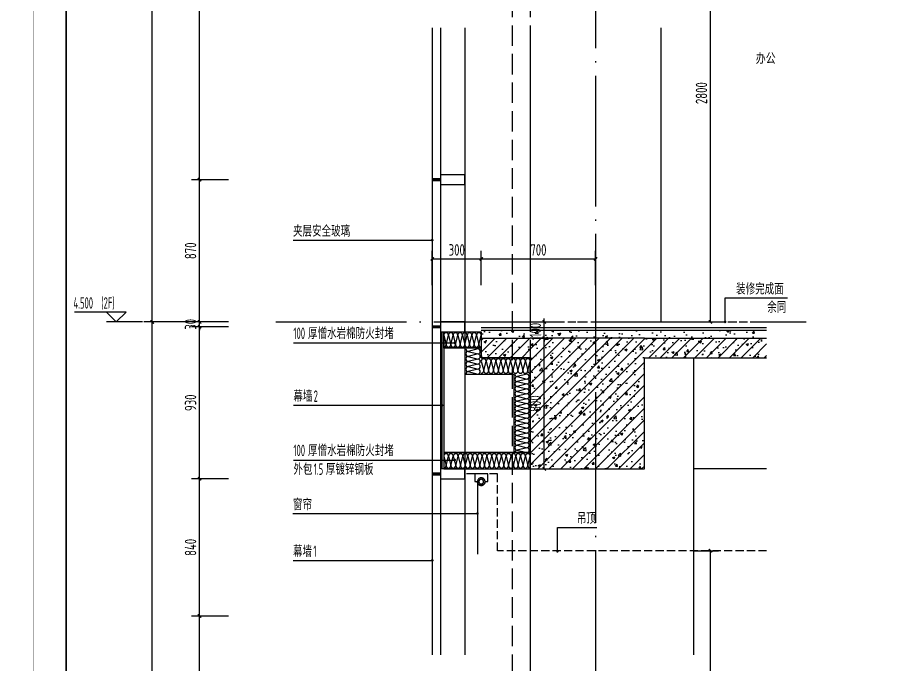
# Model space of a CAD drawing. Extents: x 198753 to 882193, y -399300 to 132460.
# Drawn here: x 366497 to 371860, y -201442 to -197483 of the extents above; entities that cross this region are included whole.
import ezdxf

# ---------------------------------------------------------------- set-up
doc = ezdxf.new("R2010")
doc.units = 0
doc.header["$LTSCALE"] = 1000
doc.header["$MEASUREMENT"] = 0
for name, pattern in [('DASH', [0.35, 0.25, -0.1]), ('DOTE', [2.4200000000000004, 2, -0.2, 0.02, -0.2]), ('HIDDEN', [9.524999999999999, 6.35, -3.175])]:
    doc.linetypes.add(name, pattern=pattern)
for name, color, linetype in [('01-标注_尺寸', 124, 'Continuous'), ('01-标注_标高', 200, 'Continuous'), ('01-标注_符号', 200, 'Continuous'), ('02-TEXT_房间', 7, 'Continuous'), ('02-TEXT_标注', 130, 'Continuous'), ('05-填充_天正', 26, 'Continuous'), ('A-D-玻璃剖线', 130, 'Continuous'), ('A-D-金属剖线', 200, 'Continuous'), ('A-D_龙骨', 131, 'Continuous'), ('A-STR-面层', 191, 'Continuous'), ('A-SUR_保温', 222, 'Continuous'), ('A-SUR_面层', 191, 'Continuous'), ('A-TECH_结构', 21, 'Continuous'), ('A-金属背板', 30, 'Continuous'), ('A_AXIS-轴线', 36, 'DOTE'), ('A_STR-砼墙', 51, 'Continuous'), ('A_STR-砼柱', 51, 'Continuous'), ('D_铝板', 181, 'Continuous'), ('I-E-家具_活动', 201, 'DASH'), ('钢龙骨', 173, 'Continuous')]:
    doc.layers.add(name, color=color, linetype=linetype)
doc.styles.add('_TCH_DIM', font='ROS1', dxfattribs={"width": 0.8, "bigfont": 'JD'})
doc.styles.add('_TCH_DIM_T3', font='ROS1', dxfattribs={"width": 0.8, "bigfont": 'JD'})
doc.styles.get("Standard").update_dxf_attribs({"font": 'gbenor.shx', "bigfont": 'gbcbig.shx'})
doc.dimstyles.new('_TCH_ARCH&&20', dxfattribs={"dimtxt": 70, "dimasz": 20, "dimexe": 50, "dimexo": 60, "dimgap": 20, "dimtad": 1, "dimdec": 0, "dimzin": 0, "dimdsep": 46, "dimtxsty": '_TCH_DIM_T3', "dimblk": 'ARCHTICK', "dimcen": 0.09, "dimclrt": 4, "dimazin": 2, "dimtfac": 1, "dimtdec": 0, "dimtix": 1, "dimtmove": 2, "dimatfit": 3, "dimfxl": 0, "dimtolj": 1, "dimtzin": 0, "dimarcsym": 0})
pattern_1 = [(49.99999999999999, (0, 0), (143.4520365201507, -12.55042699651902), [15, -165]), (355, (0, 0), (-27.7502667226, 150.4384267400024), [12, -132]), (100.4514, (11.954336, -1.045868), (115.7018763428043, 137.8879084121907), [12.748038, -140.2284224]), (46.18420000000002, (0, 40), (213.4482097251289, -33.10380286580362), [22.5, -247.5]), (96.6356, (17.787349, 37.2413386), (186.9325411097407, 194.8235741800883), [19.1220576, -210.3426]), (351.1842, (0, 40), (186.9323890267254, 194.8237201850649), [18, -198]), (21, (20, 30), (119.3814104236923, -80.52377813306776), [15, -165]), (326.0000000000001, (20, 30), (48.66306638431634, 145.0300090093706), [12, -132]), (71.4514, (29.9484466, 23.2896788), (168.044525716298, 64.50609934199048), [12.748038, -140.2284224]), (37.50000000000001, (0, 0), (2.431971063458134, 66.5787707662623), [0, -130.4, 0, -134, 0, -132.5]), (7.499999999999999, (0, 0), (52.61390748842972, 78.88234237647205), [0, -76.39999999999999, 0, -127.4, 0, -50.5]), (327.5, (-44.6, 0), (106.7644872344818, -4.510974346875951), [0, -50, 0, -156, 0, -207]), (317.5, (-64.6, 0), (116.6372338684772, 20.02099646646354), [0, -65, 0, -103.6, 0, -147])]
pattern_2 = [(45, (0, 0), (-35.35533905932737, 35.35533905932738), []), (49.99999999999999, (0, 0), (143.4520365201507, -12.55042699651902), [15, -165]), (355, (0, 0), (-27.7502667226, 150.4384267400024), [12, -132]), (100.4514, (11.954336, -1.045868), (115.7018763428043, 137.8879084121907), [12.748038, -140.2284224]), (46.18420000000002, (0, 40), (213.4482097251289, -33.10380286580362), [22.5, -247.5]), (96.6356, (17.787349, 37.2413386), (186.9325411097407, 194.8235741800883), [19.1220576, -210.3426]), (351.1842, (0, 40), (186.9323890267254, 194.8237201850649), [18, -198]), (21, (20, 30), (119.3814104236923, -80.52377813306776), [15, -165]), (326.0000000000001, (20, 30), (48.66306638431634, 145.0300090093706), [12, -132]), (71.4514, (29.9484466, 23.2896788), (168.044525716298, 64.50609934199048), [12.748038, -140.2284224]), (37.50000000000001, (0, 0), (2.431971063458134, 66.5787707662623), [0, -130.4, 0, -134, 0, -132.5]), (7.499999999999999, (0, 0), (52.61390748842972, 78.88234237647205), [0, -76.39999999999999, 0, -127.4, 0, -50.5]), (327.5, (-44.6, 0), (106.7644872344818, -4.510974346875951), [0, -50, 0, -156, 0, -207]), (317.5, (-64.6, 0), (116.6372338684772, 20.02099646646354), [0, -65, 0, -103.6, 0, -147])]

# ---------------------------------------------------------------- blocks, each defined once
blk = doc.blocks.new('dasgfs')
at = {"layer": '01-标注_符号'}
for p, q in [((0, 2.708503643589211e-09), (0, 146.4693784855499)), ((0, 146.4693784855499), (382.669200070115, 146.4693784855499))]:
    blk.add_line(p, q, dxfattribs=at)
at = {"layer": '01-标注_符号', "const_width": 8}
blk.add_lwpolyline([(-7.347880794884119e-16, -3.999999997291496, 1), (2.449293598294706e-16, 4.000000002708504, 1)], format="xyb", close=True, dxfattribs=at)
at = {"layer": '02-TEXT_标注', "style": '_TCH_DIM', "width": 0.8}
for s, p in [('装修完成面', (66.90951014763436, 167.4693784855499)), ('余同', (257.4831535584871, 55.46937848554992))]:
    blk.add_text(s, height=69.45736434108527, dxfattribs=at).set_placement(p)
blk = doc.blocks.new('窗帘')
at = {"linetype": 'HIDDEN', "ltscale": 3}
blk.add_line((23.28756640320353, -47.54483447752864), (23.28756640320353, -491.8820280348191), dxfattribs=at)
blk.add_lwpolyline([(-23.28756640320353, -47.54483447752864), (-39.51509450921731, -47.54483447752864), (-39.51509450921731, 0), (39.51509450921731, 0), (39.51509450921731, -47.54483447752864), (23.28756640320353, -47.54483447752864)])
for radius in [23.28756640319293, 14.34774311124056]:
    blk.add_circle((1.455191522836685e-11, -47.54483447752864), radius)
blk.add_arc((1.455191522836685e-11, -47.54483447752864), 23.28756640319293, 180, 0)
blk = doc.blocks.new('_ArchTick')
at = {"color": 0, "linetype": 'ByBlock', "const_width": 0.4}
blk.add_lwpolyline([(-0.5, -0.5), (0.5, 0.5)], dxfattribs=at)
blk = doc.blocks.new('*D2159')
at = {"layer": '01-标注_尺寸', "color": 0, "lineweight": -2, "transparency": 16777216}
for p, q in [((-264.0533581597575, -1.091399161750375e-08), (-264.0533581597575, 19.99999998908601)), ((-340.0912335919766, -1.09139700777267e-08), (-214.0533581597575, -1.091400578135099e-08)), ((-264.0533581597575, -100.0000000108867), (-264.0533581597575, -1.091399161750375e-08)), ((-340.0912335919767, -100.0000000108867), (-214.0533581597576, -100.0000000108867)), ((-264.0533581597575, -100.0000000108867), (-264.0533581597575, -120.0000000108867))]:
    blk.add_line(p, q, dxfattribs=at)
at = {"layer": 'Defpoints', "color": 0, "transparency": 16777216}
for p in [(-400.0912335919766, -1.091395308111001e-08), (-264.0533581597575, -1.091399161750375e-08), (-400.0912335919767, -100.0000000108867)]:
    blk.add_point(p, dxfattribs=at)
at = {"layer": '01-标注_尺寸', "color": 0, "lineweight": -2, "transparency": 16777216, "xscale": 20, "yscale": 20, "zscale": 20}
for p, rotation in [((-264.0533581597575, -1.091399161750375e-08), 270), ((-264.0533581597575, -100.0000000108867), 90)]:
    blk.add_blockref('_ArchTick', p, dxfattribs=dict(at, rotation=rotation))
at = {"layer": '01-标注_尺寸', "color": 4, "transparency": 16777216, "insert": (-319.0533581597575, -50.00000001090039), "char_height": 70, "attachment_point": 5, "rotation": 90, "style": '_TCH_DIM_T3'}
blk.add_mtext('\\A1;100', dxfattribs=at)
blk = doc.blocks.new('*D2160')
at = {"layer": '01-标注_尺寸', "color": 0, "lineweight": -2, "transparency": 16777216}
for p, q in [((-340.0912335919767, -100.0000000108867), (-214.0533581597579, -100.0000000108867)), ((-264.0533581597581, -900.0000000112432), (-264.0533581597579, -100.0000000108867)), ((-340.0912335919775, -900.0000000112432), (-214.0533581597581, -900.0000000112433))]:
    blk.add_line(p, q, dxfattribs=at)
at = {"layer": 'Defpoints', "color": 0, "transparency": 16777216}
for p in [(-400.0912335919767, -100.0000000108867), (-264.0533581597579, -100.0000000108867), (-400.0912335919775, -900.0000000112432)]:
    blk.add_point(p, dxfattribs=at)
at = {"layer": '01-标注_尺寸', "color": 0, "lineweight": -2, "transparency": 16777216, "xscale": 20, "yscale": 20, "zscale": 20}
for p, rotation in [((-264.0533581597579, -100.0000000108867), 90), ((-264.0533581597581, -900.0000000112432), 270)]:
    blk.add_blockref('_ArchTick', p, dxfattribs=dict(at, rotation=rotation))
at = {"layer": '01-标注_尺寸', "color": 4, "transparency": 16777216, "insert": (-319.0533581597579, -500.000000011065), "char_height": 70, "attachment_point": 5, "rotation": 90, "style": '_TCH_DIM_T3'}
blk.add_mtext('\\A1;800', dxfattribs=at)
blk = doc.blocks.new('kyuhtr')
at = {"const_width": 20}
blk.add_lwpolyline([(50, 0), (1.164153218269348e-10, 0)], dxfattribs=at)
blk.add_lwpolyline([(50, -30), (200.0000000001164, -29.99999999970896), (200.0000000001164, 30.00000000029104), (50, 30)], close=True)
blk = doc.blocks.new('*U275')
at = {"layer": 'A-D-玻璃剖线'}
for points in [[(7285.607291360051, -122653.6220247189), (7285.607290519867, -126491.8657800418)], [(7335.607289795305, -122653.6220247189), (7335.607289809508, -126491.8657800418)]]:
    blk.add_lwpolyline(points, dxfattribs=at)
at = {"layer": '钢龙骨'}
for points in [[(7485.607289650659, -122653.6220247189), (7485.607289478765, -124483.6220247168)], [(7485.607289478765, -124483.6220247168), (7485.60728979377, -126491.8657800418)]]:
    blk.add_lwpolyline(points, dxfattribs=at)
at = {"layer": 'A-D_龙骨'}
for p in [(7285.607289787848, -123583.6220247171), (7285.607289478648, -124483.6220247171), (7285.607289787615, -125383.6220247205)]:
    blk.add_blockref('kyuhtr', p, dxfattribs=at)
blk = doc.blocks.new('$LinePat$岩棉板')
at = {"color": 0}
for p, q in [((0, -17), (12, -67)), ((12, -67), (24, -17))]:
    blk.add_line(p, q, dxfattribs=at)
for centre, start, end in [((12, -17), 0, 180), ((0, -67), 270, 0), ((24, -67), 180, 270)]:
    blk.add_arc(centre, 12, start, end, dxfattribs=at)
at = {"layer": 'Defpoints'}
blk.add_point((0, 0.1482380209345138), dxfattribs=at)
at = {"layer": 'Defpoints', "color": 0}
blk.add_point((24, -84), dxfattribs=at)
blk = doc.blocks.new('*U288')
at = {"layer": '01-标注_符号'}
for points in [[(13509.15157450101, -195274.4712491802), (14497.18908591391, -195274.4712491801)], [(13509.1546086975, -195656.0961701233), (14419.15463864432, -195656.0961701232)], [(13509.1546086975, -195991.157575215), (14497.1921201104, -195991.157575215)]]:
    blk.add_lwpolyline(points, dxfattribs=at)
at = {"layer": '01-标注_符号', "const_width": 8.000000000000002}
for points in [[(14493.18908591391, -195274.4712491801, 1), (14501.18908591391, -195274.4712491801, 1)], [(14415.15463864432, -195656.0961701232, 1), (14423.15463864432, -195656.0961701232, 1)], [(14493.1921201104, -195991.157575215, 1), (14501.1921201104, -195991.157575215, 1)]]:
    blk.add_lwpolyline(points, format="xyb", close=True, dxfattribs=at)
at = {"layer": 'A-D-金属剖线'}
for points in [[(14429.15463864432, -195205.9019627988), (14659.15463864432, -195205.9019627988), (14659.15463864432, -195305.9019627988), (14429.15463864432, -195305.9019627988)], [(14430.65463864432, -195207.4019627988), (14657.65463864432, -195207.4019627988), (14657.65463864432, -195304.4019627988), (14430.65463864432, -195304.4019627988)], [(14959.15189636038, -195945.8545661673), (14429.15463864432, -195945.9019627988), (14429.15463864432, -196045.9019628031), (14959.15189636038, -196045.8545661716)], [(14957.65189636038, -195947.3545661673), (14430.65463864432, -195947.4019627988), (14430.65463864432, -196044.4019628031), (14957.65189636038, -196044.3545661716)]]:
    blk.add_lwpolyline(points, close=True, dxfattribs=at)
at = {"layer": 'A-SUR_保温'}
blk.add_lwpolyline([(14559.15463864432, -195305.9019627988), (14559.15463864432, -195465.9019627988), (14859.15189636038, -195465.8545661673), (14859.15189636038, -195945.8545661673), (14959.15189636038, -195945.8545661673), (14959.15189636038, -195365.8545661673), (14659.15463864432, -195365.9019627988), (14659.15463864432, -195305.9019627988)], close=True, dxfattribs=at)
at = {"layer": 'A-金属背板', "elevation": -5.343047569687423e-10}
blk.add_lwpolyline([(14419.15463864432, -195205.9019627988), (14429.15463864432, -195205.9019627988), (14429.15463864432, -196045.9019628031), (14419.15463864432, -196045.9019628031)], close=True, dxfattribs=at)
at = {"layer": 'A-SUR_保温', "yscale": 1.188379012465143, "zscale": 1.188379012465143}
for p, xscale, rotation in [((14429.15463864432, -195205.9019627988), 1.197916665668396, 359.9999958030384), ((14457.90463864432, -195205.9019649047), 1.197916665668396, 359.9999958030384), ((14486.65463864432, -195205.9019670107), 1.197916665668396, 359.9999958030384), ((14515.40463864432, -195205.9019691166), 1.197916665668396, 359.9999958030384), ((14544.15463864432, -195205.9019712226), 1.197916665668396, 359.9999958030384), ((14572.90463864432, -195205.9019733286), 1.197916665668396, 359.9999958030384), ((14601.65463864432, -195205.9019754345), 1.197916665668396, 359.9999958030384), ((14630.40463864432, -195205.9019775405), 1.197916665668396, 359.9999958030384), ((14659.24284767812, -195310.9019013788), 1.291667253812787, 269.9802948211615), ((14659.23218614571, -195341.9019136628), 1.291667253812787, 269.9802948211615), ((14659.1547398102, -195365.8518338398), 1.249988040332212, 0.0085303353438521), ((14689.15445247069, -195365.8473674094), 1.249988040332212, 0.0085303353438521), ((14719.15416513117, -195365.842900979), 1.249988040332212, 0.0085303353438521), ((14749.15387779166, -195365.8384345486), 1.249988040332212, 0.0085303353438521), ((14779.15359045214, -195365.8339681182), 1.249988040332212, 0.0085303353438521), ((14809.15330311263, -195365.8295016878), 1.249988040332212, 0.0085303353438521), ((14839.15301577312, -195365.8250352574), 1.249988040332212, 0.0085303353438521), ((14869.1527284336, -195365.820568827), 1.249988040332212, 0.0085303353438521), ((14899.15244109409, -195365.8161023967), 1.249988040332212, 0.0085303353438521), ((14929.15215375458, -195365.8116359663), 1.249988040332212, 0.0085303353438521), ((14659.21086308089, -195403.9019382308), 1.291667253812787, 269.9802948211615), ((14659.2215246133, -195372.9019259468), 1.291667253812787, 269.9802948211615), ((14659.20020154848, -195434.9019505148), 1.291667253812787, 269.9802948211615), ((14959.06063332075, -195465.806153106), 1.250126090101858, 270.0090117842053), ((14959.06535235588, -195495.8091789224), 1.250126090101858, 270.0090117842053), ((14959.07007139101, -195525.8122047387), 1.250126090101858, 270.0090117842053), ((14959.07479042614, -195555.815230555), 1.250126090101858, 270.0090117842053), ((14959.07950946127, -195585.8182563714), 1.250126090101858, 270.0090117842053), ((14959.08422849641, -195615.8212821877), 1.250126090101858, 270.0090117842053), ((14959.08894753154, -195645.824308004), 1.250126090101858, 270.0090117842053), ((14959.09366656667, -195675.8273338203), 1.250126090101858, 270.0090117842053), ((14959.0983856018, -195705.8303596367), 1.250126090101858, 270.0090117842053), ((14959.10310463693, -195735.833385453), 1.250126090101858, 270.0090117842053), ((14959.10782367206, -195765.8364112693), 1.250126090101858, 270.0090117842053), ((14959.11254270719, -195795.8394370857), 1.250126090101858, 270.0090117842053), ((14959.11726174232, -195825.842462902), 1.250126090101858, 270.0090117842053), ((14959.12198077745, -195855.8454887183), 1.250126090101858, 270.0090117842053), ((14959.12669981258, -195885.8485145346), 1.250126090101858, 270.0090117842053), ((14429.15463864432, -195946.3806654391), 1.22684550785577, 0.005123850922249961), ((14458.59893073966, -195946.3780322929), 1.22684550785577, 0.005123850922249961), ((14488.04322283499, -195946.3753991467), 1.22684550785577, 0.005123850922249961), ((14517.48751493033, -195946.3727660005), 1.22684550785577, 0.005123850922249961), ((14546.93180702567, -195946.3701328543), 1.22684550785577, 0.005123850922249961), ((14576.376099121, -195946.3674997081), 1.22684550785577, 0.005123850922249961), ((14605.82039121634, -195946.364866562), 1.22684550785577, 0.005123850922249961), ((14635.26468331168, -195946.3622334157), 1.22684550785577, 0.005123850922249961), ((14664.70897540701, -195946.3596002696), 1.22684550785577, 0.005123850922249961), ((14694.15326750235, -195946.3569671234), 1.22684550785577, 0.005123850922249961), ((14723.59755959769, -195946.3543339772), 1.22684550785577, 0.005123850922249961), ((14753.04185169303, -195946.351700831), 1.22684550785577, 0.005123850922249961), ((14782.48614378836, -195946.3490676848), 1.22684550785577, 0.005123850922249961), ((14811.9304358837, -195946.3464345386), 1.22684550785577, 0.005123850922249961), ((14841.37472797904, -195946.3438013924), 1.22684550785577, 0.005123850922249961), ((14959.13141884772, -195915.851540351), 1.250126090101858, 270.0090117842053), ((14870.81902007437, -195946.3411682462), 1.22684550785577, 0.005123850922249961), ((14900.26331216971, -195946.3385351), 1.22684550785577, 0.005123850922249961), ((14929.70760426505, -195946.3359019538), 1.22684550785577, 0.005123850922249961)]:
    blk.add_blockref('$LinePat$岩棉板', p, dxfattribs=dict(at, xscale=xscale, rotation=rotation))
at = {"layer": '02-TEXT_标注', "style": '_TCH_DIM'}
for s, height, width, p in [('100', 70, 0.6400000000000001, (13509.15157450101, -195250.5885862572)), ('厚憎水岩棉防火封堵', 69.45736434108527, 0.8, (13598.75157450101, -195250.5885862572)), ('幕墙', 69.45736434108527, 0.8, (13509.1546086975, -195635.0961701233)), ('2', 70, 0.6400000000000001, (13633.30964745719, -195635.0961701233)), ('100', 70, 0.6400000000000001, (13509.1546086975, -195967.2749122921)), ('厚憎水岩棉防火封堵', 69.45736434108527, 0.8, (13598.7546086975, -195967.2749122921)), ('外包', 69.45736434108527, 0.8, (13509.15460869751, -196082.157575215)), ('1.5', 70, 0.6400000000000001, (13633.3096474572, -196082.157575215)), ('厚镀锌钢板', 69.45736434108527, 0.8, (13707.97631412386, -196082.157575215))]:
    blk.add_text(s, height=height, dxfattribs=dict(at, width=width)).set_placement(p)
blk = doc.blocks.new('图框-A1+1-2')
for points, const_width in [([(0, 0), (1261, 0), (1261, 594), (0, 594)], 0.05), ([(1185.999999999996, 584), (25, 584), (25, 10), (1186, 10)], 0.5)]:
    blk.add_lwpolyline(points, close=True, dxfattribs=dict(const_width=const_width))
blk = doc.blocks.new('*U294')
at = {"layer": 'A-STR-面层', "linetype": 'DASH', "ltscale": 0.5}
for points in [[(8003.873558884872, 16587.44339449075), (8064.384270999297, 16587.44339350573), (8148.873559454638, 16441.10365320579), (8148.873559454638, 15702.44339916829, 0.4142135623730951), (8308.873559454638, 15542.44339916829), (8948.688349984892, 15542.44339916829, -0.4142135624385618), (8998.688349984892, 15492.44339915711), (8998.688349025302, 3432.189219438294, 0.4142135624385692), (9158.688349025302, 3272.189219402528), (9758.591083531734, 3272.189219402528)], [(8403.873560024374, 16587.44339449075), (8343.36284790992, 16587.44339350573), (8258.873559454638, 16441.10365320579), (8258.873559454638, 15702.44339916829, 0.4142135623730951), (8308.873559454638, 15652.44339916829), (8948.688349984892, 15652.44339916829, -0.4142135624385725), (9108.688349984892, 15492.44339913252), (9108.688349025302, 3432.189219413704, 0.4142135624385618), (9158.688349025302, 3382.189219402528), (9758.591083531734, 3382.189219402528)]]:
    blk.add_lwpolyline(points, format="xyb", dxfattribs=at)
blk = doc.blocks.new('*D1823')
at = {"layer": '01-标注_尺寸', "color": 0, "lineweight": -2, "transparency": 16777216}
for p, q in [((367789.4621593298, -201145.9021792946), (367561.8241174771, -201145.9021792946)), ((367611.8241174771, -203845.6477922652), (367611.8241174771, -201145.9021792946)), ((367789.4621593298, -203845.6477922652), (367561.8241174771, -203845.6477922652))]:
    blk.add_line(p, q, dxfattribs=at)
at = {"layer": 'Defpoints', "color": 0, "transparency": 16777216}
for p in [(367611.8241174771, -201145.9021792946), (367849.4621593298, -201145.9021792946), (367849.4621593298, -203845.6477922652)]:
    blk.add_point(p, dxfattribs=at)
at = {"layer": '01-标注_尺寸', "color": 0, "lineweight": -2, "transparency": 16777216, "xscale": 20, "yscale": 20, "zscale": 20}
for p, rotation in [((367611.8241174771, -201145.9021792946), 90), ((367611.8241174771, -203845.6477922652), 270)]:
    blk.add_blockref('_ArchTick', p, dxfattribs=dict(at, rotation=rotation))
at = {"layer": '01-标注_尺寸', "color": 4, "transparency": 16777216, "insert": (367556.8241174771, -202495.7749857799), "char_height": 70, "attachment_point": 5, "rotation": 90, "style": '_TCH_DIM_T3'}
blk.add_mtext('\\A1;2700', dxfattribs=at)
blk = doc.blocks.new('*D1824')
at = {"layer": '01-标注_尺寸', "color": 0, "lineweight": -2, "transparency": 16777216}
for p, q in [((367789.4621593298, -200305.9021792946), (367561.8241174771, -200305.9021792946)), ((367611.8241174771, -201145.9021792946), (367611.8241174771, -200305.9021792946)), ((367789.4621593298, -201145.9021792946), (367561.8241174771, -201145.9021792946))]:
    blk.add_line(p, q, dxfattribs=at)
at = {"layer": 'Defpoints', "color": 0, "transparency": 16777216}
for p in [(367611.8241174771, -200305.9021792946), (367849.4621593298, -200305.9021792946), (367849.4621593298, -201145.9021792946)]:
    blk.add_point(p, dxfattribs=at)
at = {"layer": '01-标注_尺寸', "color": 0, "lineweight": -2, "transparency": 16777216, "xscale": 20, "yscale": 20, "zscale": 20}
for p, rotation in [((367611.8241174771, -200305.9021792946), 90), ((367611.8241174771, -201145.9021792946), 270)]:
    blk.add_blockref('_ArchTick', p, dxfattribs=dict(at, rotation=rotation))
at = {"layer": '01-标注_尺寸', "color": 4, "transparency": 16777216, "insert": (367556.8241174771, -200725.9021792946), "char_height": 70, "attachment_point": 5, "rotation": 90, "style": '_TCH_DIM_T3'}
blk.add_mtext('\\A1;840', dxfattribs=at)
blk = doc.blocks.new('*D1825')
at = {"layer": '01-标注_尺寸', "color": 0, "lineweight": -2, "transparency": 16777216}
for p, q in [((367789.4621593298, -199375.6479992462), (367561.8241174771, -199375.6479992462)), ((367611.8241174771, -200305.9021792946), (367611.8241174771, -199375.6479992462)), ((367789.4621593298, -200305.9021792946), (367561.8241174771, -200305.9021792946))]:
    blk.add_line(p, q, dxfattribs=at)
at = {"layer": 'Defpoints', "color": 0, "transparency": 16777216}
for p in [(367611.8241174771, -199375.6479992462), (367849.4621593298, -199375.6479992462), (367849.4621593298, -200305.9021792946)]:
    blk.add_point(p, dxfattribs=at)
at = {"layer": '01-标注_尺寸', "color": 0, "lineweight": -2, "transparency": 16777216, "xscale": 20, "yscale": 20, "zscale": 20}
for p, rotation in [((367611.8241174771, -199375.6479992462), 90), ((367611.8241174771, -200305.9021792946), 270)]:
    blk.add_blockref('_ArchTick', p, dxfattribs=dict(at, rotation=rotation))
at = {"layer": '01-标注_尺寸', "color": 4, "transparency": 16777216, "insert": (367556.8241174771, -199840.7750892704), "char_height": 70, "attachment_point": 5, "rotation": 90, "style": '_TCH_DIM_T3'}
blk.add_mtext('\\A1;930', dxfattribs=at)
blk = doc.blocks.new('*D1826')
at = {"layer": '01-标注_尺寸', "color": 0, "lineweight": -2, "transparency": 16777216}
for p, q in [((367611.8241174771, -199345.9021792946), (367611.8241174771, -199325.9021792946)), ((367789.4621593298, -199345.9021792946), (367561.8241174771, -199345.9021792946)), ((367789.4621593298, -199375.6479992462), (367561.8241174771, -199375.6479992462)), ((367611.8241174771, -199375.6479992462), (367611.8241174771, -199345.9021792946)), ((367611.8241174771, -199375.6479992462), (367611.8241174771, -199395.6479992462))]:
    blk.add_line(p, q, dxfattribs=at)
at = {"layer": 'Defpoints', "color": 0, "transparency": 16777216}
for p in [(367611.8241174771, -199345.9021792946), (367849.4621593298, -199345.9021792946), (367849.4621593298, -199375.6479992462)]:
    blk.add_point(p, dxfattribs=at)
at = {"layer": '01-标注_尺寸', "color": 0, "lineweight": -2, "transparency": 16777216, "xscale": 20, "yscale": 20, "zscale": 20}
for p, rotation in [((367611.8241174771, -199345.9021792946), 270), ((367611.8241174771, -199375.6479992462), 90)]:
    blk.add_blockref('_ArchTick', p, dxfattribs=dict(at, rotation=rotation))
at = {"layer": '01-标注_尺寸', "color": 4, "transparency": 16777216, "insert": (367556.8241174771, -199360.7750892703), "char_height": 70, "attachment_point": 5, "rotation": 90, "style": '_TCH_DIM_T3'}
blk.add_mtext('\\A1;30', dxfattribs=at)
blk = doc.blocks.new('*D1827')
at = {"layer": '01-标注_尺寸', "color": 0, "lineweight": -2, "transparency": 16777216}
for p, q in [((367789.4621593298, -198475.4499242666), (367561.8241174771, -198475.4499242666)), ((367611.8241174771, -199345.9021792946), (367611.8241174771, -198475.4499242666)), ((367789.4621593298, -199345.9021792946), (367561.8241174771, -199345.9021792946))]:
    blk.add_line(p, q, dxfattribs=at)
at = {"layer": 'Defpoints', "color": 0, "transparency": 16777216}
for p in [(367611.8241174771, -198475.4499242666), (367849.4621593298, -198475.4499242666), (367849.4621593298, -199345.9021792946)]:
    blk.add_point(p, dxfattribs=at)
at = {"layer": '01-标注_尺寸', "color": 0, "lineweight": -2, "transparency": 16777216, "xscale": 20, "yscale": 20, "zscale": 20}
for p, rotation in [((367611.8241174771, -198475.4499242666), 90), ((367611.8241174771, -199345.9021792946), 270)]:
    blk.add_blockref('_ArchTick', p, dxfattribs=dict(at, rotation=rotation))
at = {"layer": '01-标注_尺寸', "color": 4, "transparency": 16777216, "insert": (367556.8241174771, -198910.6760517806), "char_height": 70, "attachment_point": 5, "rotation": 90, "style": '_TCH_DIM_T3'}
blk.add_mtext('\\A1;870', dxfattribs=at)
blk = doc.blocks.new('*D1828')
at = {"layer": '01-标注_尺寸', "color": 0, "lineweight": -2, "transparency": 16777216}
for p, q in [((367789.4621593298, -196075.6479992469), (367561.8241174771, -196075.6479992469)), ((367611.8241174771, -198475.4499242666), (367611.8241174771, -196075.6479992469)), ((367789.4621593298, -198475.4499242666), (367561.8241174771, -198475.4499242666))]:
    blk.add_line(p, q, dxfattribs=at)
at = {"layer": 'Defpoints', "color": 0, "transparency": 16777216}
for p in [(367611.8241174771, -196075.6479992469), (367849.4621593298, -196075.6479992469), (367849.4621593298, -198475.4499242666)]:
    blk.add_point(p, dxfattribs=at)
at = {"layer": '01-标注_尺寸', "color": 0, "lineweight": -2, "transparency": 16777216, "xscale": 20, "yscale": 20, "zscale": 20}
for p, rotation in [((367611.8241174771, -196075.6479992469), 90), ((367611.8241174771, -198475.4499242666), 270)]:
    blk.add_blockref('_ArchTick', p, dxfattribs=dict(at, rotation=rotation))
at = {"layer": '01-标注_尺寸', "color": 4, "transparency": 16777216, "insert": (367556.8241174771, -197275.5489617567), "char_height": 70, "attachment_point": 5, "rotation": 90, "style": '_TCH_DIM_T3'}
blk.add_mtext('\\A1;2400', dxfattribs=at)
blk = doc.blocks.new('*D1838')
at = {"layer": '01-标注_尺寸', "color": 0, "lineweight": -2, "transparency": 16777216}
for p, q in [((367789.4621593298, -199345.9021792946), (367271.8241174771, -199345.9021792946)), ((367321.8241174771, -203845.9019723136), (367321.8241174771, -199345.9021792946)), ((367789.4621593298, -203845.9019723136), (367271.8241174771, -203845.9019723136))]:
    blk.add_line(p, q, dxfattribs=at)
at = {"layer": 'Defpoints', "color": 0, "transparency": 16777216}
for p in [(367321.8241174771, -199345.9021792946), (367849.4621593298, -199345.9021792946), (367849.4621593298, -203845.9019723136)]:
    blk.add_point(p, dxfattribs=at)
at = {"layer": '01-标注_尺寸', "color": 0, "lineweight": -2, "transparency": 16777216, "xscale": 20, "yscale": 20, "zscale": 20}
for p, rotation in [((367321.8241174771, -199345.9021792946), 90), ((367321.8241174771, -203845.9019723136), 270)]:
    blk.add_blockref('_ArchTick', p, dxfattribs=dict(at, rotation=rotation))
at = {"layer": '01-标注_尺寸', "color": 4, "transparency": 16777216, "insert": (367266.8241174771, -201595.902075804), "char_height": 70, "attachment_point": 5, "rotation": 90, "style": '_TCH_DIM_T3'}
blk.add_mtext('\\A1;4500', dxfattribs=at)
blk = doc.blocks.new('*D1839')
at = {"layer": '01-标注_尺寸', "color": 0, "lineweight": -2, "transparency": 16777216}
for p, q in [((367789.4621593298, -195145.9021792947), (367271.8241174771, -195145.9021792947)), ((367321.8241174771, -199345.9021792946), (367321.8241174771, -195145.9021792947)), ((367789.4621593298, -199345.9021792946), (367271.8241174771, -199345.9021792946))]:
    blk.add_line(p, q, dxfattribs=at)
at = {"layer": 'Defpoints', "color": 0, "transparency": 16777216}
for p in [(367321.8241174771, -195145.9021792947), (367849.4621593298, -195145.9021792947), (367849.4621593298, -199345.9021792946)]:
    blk.add_point(p, dxfattribs=at)
at = {"layer": '01-标注_尺寸', "color": 0, "lineweight": -2, "transparency": 16777216, "xscale": 20, "yscale": 20, "zscale": 20}
for p, rotation in [((367321.8241174771, -195145.9021792947), 90), ((367321.8241174771, -199345.9021792946), 270)]:
    blk.add_blockref('_ArchTick', p, dxfattribs=dict(at, rotation=rotation))
at = {"layer": '01-标注_尺寸', "color": 4, "transparency": 16777216, "insert": (367266.8241174771, -197245.9021792946), "char_height": 70, "attachment_point": 5, "rotation": 90, "style": '_TCH_DIM_T3'}
blk.add_mtext('\\A1;4200', dxfattribs=at)
blk = doc.blocks.new('*D1943')
at = {"layer": '01-标注_尺寸', "color": 0, "lineweight": -2, "transparency": 16777216}
for p, q in [((370636.535565894, -200745.9024671671), (370789.7661138689, -200745.9024671671)), ((370739.7661138689, -203838.7387370346), (370739.7661138689, -200745.9024671671)), ((370636.535565894, -203838.7387370346), (370789.7661138689, -203838.7387370346))]:
    blk.add_line(p, q, dxfattribs=at)
at = {"layer": 'Defpoints', "color": 0, "transparency": 16777216}
for p in [(370576.535565894, -200745.9024671671), (370739.7661138689, -200745.9024671671), (370576.535565894, -203838.7387370346)]:
    blk.add_point(p, dxfattribs=at)
at = {"layer": '01-标注_尺寸', "color": 0, "lineweight": -2, "transparency": 16777216, "xscale": 20, "yscale": 20, "zscale": 20}
for p, rotation in [((370739.7661138689, -200745.9024671671), 90), ((370739.7661138689, -203838.7387370346), 270)]:
    blk.add_blockref('_ArchTick', p, dxfattribs=dict(at, rotation=rotation))
at = {"layer": '01-标注_尺寸', "color": 4, "transparency": 16777216, "insert": (370684.766113869, -202292.3206021008), "char_height": 70, "attachment_point": 5, "rotation": 90, "style": '_TCH_DIM_T3'}
blk.add_mtext('\\A1;3000', dxfattribs=at)
blk = doc.blocks.new('*D1944')
at = {"layer": '01-标注_尺寸', "color": 0, "lineweight": -2, "transparency": 16777216}
for p, q in [((370446.107412909, -196545.9024208932), (370789.7666208865, -196545.9024208932)), ((370739.7666208865, -199345.9025016469), (370739.7666208865, -196545.9024208932)), ((370446.107412909, -199345.9025016469), (370789.7666208865, -199345.9025016469))]:
    blk.add_line(p, q, dxfattribs=at)
at = {"layer": 'Defpoints', "color": 0, "transparency": 16777216}
for p in [(370386.107412909, -196545.9024208932), (370739.7666208865, -196545.9024208932), (370386.107412909, -199345.9025016469)]:
    blk.add_point(p, dxfattribs=at)
at = {"layer": '01-标注_尺寸', "color": 0, "lineweight": -2, "transparency": 16777216, "xscale": 20, "yscale": 20, "zscale": 20}
for p, rotation in [((370739.7666208865, -196545.9024208932), 90), ((370739.7666208865, -199345.9025016469), 270)]:
    blk.add_blockref('_ArchTick', p, dxfattribs=dict(at, rotation=rotation))
at = {"layer": '01-标注_尺寸', "color": 4, "transparency": 16777216, "insert": (370684.7666208866, -197945.90246127), "char_height": 70, "attachment_point": 5, "rotation": 90, "style": '_TCH_DIM_T3'}
blk.add_mtext('\\A1;2800', dxfattribs=at)
blk = doc.blocks.new('*D1948')
at = {"layer": '01-标注_尺寸', "color": 0, "lineweight": -2, "transparency": 16777216}
for p, q in [((369036.5522702923, -199121.0064471306), (369036.5522702923, -198910.3397562554)), ((369336.5522703541, -199121.0064471306), (369336.5522703541, -198910.3397562554)), ((369036.5522702923, -198960.3397562554), (369336.5522703541, -198960.3397562554))]:
    blk.add_line(p, q, dxfattribs=at)
at = {"layer": 'Defpoints', "color": 0, "transparency": 16777216}
for p in [(369336.5522703541, -198960.3397562554), (369036.5522702923, -199181.0064471306), (369336.5522703541, -199181.0064471306)]:
    blk.add_point(p, dxfattribs=at)
at = {"layer": '01-标注_尺寸', "color": 0, "lineweight": -2, "transparency": 16777216, "xscale": 20, "yscale": 20, "zscale": 20, "rotation": 180}
blk.add_blockref('_ArchTick', (369036.5522702923, -198960.3397562554), dxfattribs=at)
at = {"layer": '01-标注_尺寸', "color": 0, "lineweight": -2, "transparency": 16777216, "xscale": 20, "yscale": 20, "zscale": 20}
blk.add_blockref('_ArchTick', (369336.5522703541, -198960.3397562554), dxfattribs=at)
at = {"layer": '01-标注_尺寸', "color": 4, "transparency": 16777216, "insert": (369186.5522703232, -198905.3397562554), "char_height": 70, "attachment_point": 5, "style": '_TCH_DIM_T3'}
blk.add_mtext('\\A1;300', dxfattribs=at)
blk = doc.blocks.new('*D1949')
at = {"layer": '01-标注_尺寸', "color": 0, "lineweight": -2, "transparency": 16777216}
for p, q in [((369336.5522703541, -199121.0064471306), (369336.5522703541, -198910.3397562554)), ((370036.4599514799, -199121.0064471307), (370036.4599514799, -198910.3397562554)), ((369336.5522703541, -198960.3397562554), (370036.4599514799, -198960.3397562554))]:
    blk.add_line(p, q, dxfattribs=at)
at = {"layer": 'Defpoints', "color": 0, "transparency": 16777216}
for p in [(370036.4599514799, -198960.3397562554), (369336.5522703541, -199181.0064471306), (370036.4599514799, -199181.0064471307)]:
    blk.add_point(p, dxfattribs=at)
at = {"layer": '01-标注_尺寸', "color": 0, "lineweight": -2, "transparency": 16777216, "xscale": 20, "yscale": 20, "zscale": 20, "rotation": 180}
blk.add_blockref('_ArchTick', (369336.5522703541, -198960.3397562554), dxfattribs=at)
at = {"layer": '01-标注_尺寸', "color": 0, "lineweight": -2, "transparency": 16777216, "xscale": 20, "yscale": 20, "zscale": 20}
blk.add_blockref('_ArchTick', (370036.4599514799, -198960.3397562554), dxfattribs=at)
at = {"layer": '01-标注_尺寸', "color": 4, "transparency": 16777216, "insert": (369686.506110917, -198905.3397562554), "char_height": 70, "attachment_point": 5, "style": '_TCH_DIM_T3'}
blk.add_mtext('\\A1;700', dxfattribs=at)
blk = doc.blocks.new('*U312')
at = {"layer": '05-填充_天正'}
h = blk.add_hatch(dxfattribs=at)
h.set_pattern_fill('混凝土', color=256, scale=20, style=0)
h.set_pattern_definition(pattern_1)
h.paths.add_polyline_path([(-649.9972577268194, -50.00000001332955), (-649.9972577268036, -100.0000000133296), (-5.145128598331212, -100.0000000131258), (-5.145128598347007, -50.00000001312583)])
h = blk.add_hatch(dxfattribs=at)
h.set_pattern_fill('混凝土', color=256, scale=20, style=0)
h.set_pattern_definition(pattern_1)
h.paths.add_polyline_path([(-5.145102957784546, -50.0000000131324), (-5.145128598331212, -100.0000000131258), (1097.004582296948, -100.0005652075481), (1097.004607937495, -50.00056520755468)])
h = blk.add_hatch(dxfattribs=at)
h.set_pattern_fill('钢筋混凝土', color=256, scale=20, style=0)
h.set_pattern_definition(pattern_2)
h.paths.add_polyline_path([(-350.0000000001401, -220.0000000000001), (-350.00000000014, -100), (-649.9972577254321, -100), (-649.9972577254321, -220)])
h = blk.add_hatch(dxfattribs=at)
h.set_pattern_fill('钢筋混凝土', color=256, scale=20, style=0)
h.set_pattern_definition(pattern_2)
h.paths.add_polyline_path([(-350.0000000001401, -900.0006881685986), (349.9999999998599, -900.0006881685986), (349.9999999998599, -100.0006881685986), (-350.0000000001401, -100.0006881685986)])
h = blk.add_hatch(dxfattribs=at)
h.set_pattern_fill('钢筋混凝土', color=256, scale=20, style=0)
h.set_pattern_definition(pattern_2)
h.paths.add_polyline_path([(349.9999999998599, -100.0006881685986), (349.9999999998599, -220.0002125082692), (1097.004582296948, -220.0005652071115), (1097.00463895505, -100.0005652071249)])
at = {"layer": '01-标注_符号'}
for p, q in [((-183.359257086473, -1404.000000011671), (-183.359257086473, -1257.530621528829)), ((-183.359257086473, -1257.530621528829), (57.08183219195053, -1257.530621528829))]:
    blk.add_line(p, q, dxfattribs=at)
blk.add_lwpolyline([(-1802.745436441082, -1173.086123376532), (-673.2848241272277, -1173.086123376532)], dxfattribs=at)
for points, const_width in [([(-677.2848241272277, -1173.086123376532, 1), (-669.2848241272277, -1173.086123376532, 1)], 8.000000000000002), ([(-183.359257086473, -1408.000000011671, 1), (-183.359257086473, -1400.000000011671, 1)], 8)]:
    blk.add_lwpolyline(points, format="xyb", close=True, dxfattribs=dict(at, const_width=const_width))
at = {"layer": 'A-STR-面层', "linetype": 'DASH', "ltscale": 0.2}
for points in [[(-749.9955990346662, 2.412416506558657e-07), (1097.004582296948, -0.0005652005922911485)], [(1097.004582296948, -1400.000565206908), (-549.8147905329415, -1400.000145715981), (-549.8147905329415, -930.000145715574), (-749.9955990346662, -930.000145715574)]]:
    blk.add_lwpolyline(points, dxfattribs=at)
at = {"layer": 'A-STR-面层'}
blk.add_lwpolyline([(-649.9972577268036, -35.00000001187436), (1097.004582296948, -35.00056520711155)], dxfattribs=at)
at = {"layer": 'A-SUR_面层'}
for p, q in [((-649.9972577268194, -50.00000001332955), (-5.145128598347007, -50.00000001312583)), ((-5.145102957784546, -50.0000000131324), (1097.004607937495, -50.00056520755468)), ((-649.9972577268036, -100.0000000133296), (-350.0000000001401, -100.0000000132348)), ((349.9999999998599, -100.0001821354308), (1097.004582296948, -100.0005652075481))]:
    blk.add_line(p, q, dxfattribs=at)
at = {"layer": 'A-TECH_结构'}
for points in [[(-350.0000000001164, 1799.999854283815), (-350.0000000001164, -0.0001457156613469124)], [(450.0000000001287, 1800.000112924725), (450.0000000001287, 0.0001129295851569623)], [(649.9104234081797, -219.9995311846287), (649.9104234088636, -2038.243208446409)], [(-350.0000000001401, -900.0001457155739), (-350.0000000001401, -2038.243822968943)], [(1097.004582296948, -900.0005652079847), (649.9104234088636, -899.999531194524)]]:
    blk.add_lwpolyline(points, dxfattribs=at)
at = {"layer": 'A_STR-砼墙'}
for p, q in [((-649.9972577254321, -100), (-350.00000000014, -100)), ((-649.9972577254321, -100), (-649.9972577254321, -220)), ((349.99999999986, -100.0002125082558), (1097.00463895505, -100.0005652071249)), ((-649.9972577254321, -220), (-350.00000000014, -220)), ((349.99999999986, -220.0002125082692), (1097.004582296948, -220.0005652071115))]:
    blk.add_line(p, q, dxfattribs=at)
at = {"layer": 'A_STR-砼柱'}
for p, q in [((349.9999999998599, -100.0006881685986), (-350.0000000001401, -100.0006881685986)), ((-350.0000000001401, -219.9999999999999), (-350.0000000001401, -900.0006881685986)), ((349.9999999998599, -900.0006881685986), (349.9999999998599, -220.0002125082692)), ((-350.0000000001401, -900.0006881685986), (349.9999999998599, -900.0006881685986))]:
    blk.add_line(p, q, dxfattribs=at)
blk.add_blockref('dasgfs', (843.168323886639, -3.026798367500305e-09))
at = {"layer": 'I-E-家具_活动', "xscale": -1}
blk.add_blockref('窗帘', (-649.9972577240242, -929.9999904897122), dxfattribs=at)
at = {"layer": '02-TEXT_标注', "style": '_TCH_DIM', "width": 0.8}
for s, p in [('窗帘', (-1802.745436441082, -1152.086123376532)), ('吊顶', (-65.0654546297549, -1236.530621528829))]:
    blk.add_text(s, height=69.45736434108527, dxfattribs=at).set_placement(p)
at = {"layer": '01-标注_尺寸'}
for p1, p2, distance, picture, middle in [((-400.0912335919767, -100.0000000108867), (-400.0912335919766, -1.091395308111001e-08), -136.0378754322191, '*D2159', (-319.0533581597575, -50.00000001090039)), ((-400.0912335919775, -900.0000000112432), (-400.0912335919767, -100.0000000108867), -136.03787543221875, '*D2160', (-319.0533581597579, -500.000000011065))]:
    dim = blk.add_aligned_dim(p1=p1, p2=p2, distance=distance, dimstyle='_TCH_ARCH&&20', dxfattribs=at)
    dim.commit()
    dim.dimension.update_dxf_attribs({"geometry": picture, "text_midpoint": middle})

msp = doc.modelspace()

# ---------------------------------------------------------------- linework, layer by layer
at = {"layer": '01-标注_标高'}
for p, q in [((367161.824117477, -199285.9021792947), (366845.9414508104, -199285.9021792947)), ((367101.824117477, -199345.9021792947), (367041.824117477, -199285.9021792947)), ((367101.824117477, -199345.9021792947), (367161.824117477, -199285.9021792947)), ((367261.824117477, -199345.9021792947), (367041.824117477, -199345.9021792947))]:
    msp.add_line(p, q, dxfattribs=at)
at = {"layer": '01-标注_符号'}
for points in [[(368184.0803514737, -198845.5145173949), (369036.7372970962, -198845.5145173949)], [(368184.0811118749, -200805.3816616204), (369036.7380574974, -200805.3816616204)]]:
    msp.add_lwpolyline(points, dxfattribs=at)
at = {"layer": '01-标注_符号', "const_width": 8.000000000000002}
for points in [[(369032.7372970962, -198845.5145173949, 1), (369040.7372970962, -198845.5145173949, 1)], [(369032.7380574974, -200805.3816616204, 1), (369040.7380574974, -200805.3816616204, 1)]]:
    msp.add_lwpolyline(points, format="xyb", close=True, dxfattribs=at)
at = {"layer": 'A_AXIS-轴线', "ltscale": 0.4}
for p, q in [((370036.4599514798, -188159.0298312884), (370036.4599514798, -205192.277410348)), ((368078.0223367996, -199345.9021792851), (371326.1640216751, -199345.9021792851))]:
    msp.add_line(p, q, dxfattribs=at)

# ---------------------------------------------------------------- block references
at = {"xscale": 20, "yscale": 20, "zscale": 20, "rotation": 270}
for p in [(354715.2217909284, -182053.426990258), (366595.2217909286, -184135.0070331618)]:
    msp.add_blockref('图框-A1+1-2', p, dxfattribs=at)
msp.add_blockref('*U275', (361750.9466395674, -74892.27994781127))
at = {"layer": 'A-SUR_保温'}
for name, p in [('*U312', (369986.5495280714, -199345.9019723135)), ('*U288', (354677.3976616565, -4199.999999956315))]:
    msp.add_blockref(name, p, dxfattribs=at)
at = {"layer": 'D_铝板', "xscale": -1}
msp.add_blockref('*U294', (378635.2379073541, -207598.3453717714), dxfattribs=at)

# ---------------------------------------------------------------- texts
at = {"layer": '02-TEXT_房间'}
msp.add_text('办公', height=67.5177304964539, dxfattribs=at).set_placement((371017.4374996261, -197767.6602680609))
at = {"layer": '02-TEXT_标注', "style": '_TCH_DIM'}
for s, height, width, p in [('夹层安全玻璃', 69.45736434108527, 0.8, (368184.0803514737, -198824.5145173949)), ('4.500', 70, 0.6400000000000001, (366839.9414508104, -199264.9021792946)), ('(2F)', 70, 0.6400000000000001, (367010.1974508103, -199264.9021792946)), ('幕墙', 69.45736434108527, 0.8, (368184.0811118749, -200784.3816616204)), ('1', 70, 0.6400000000000001, (368308.2361506346, -200784.3816616204))]:
    msp.add_text(s, height=height, dxfattribs=dict(at, width=width)).set_placement(p)

# ---------------------------------------------------------------- dimensions: what is measured, and where the dimension line sits
at = {"layer": '01-标注_尺寸'}
for p1, p2, distance, text, picture, middle in [((367849.4621593298, -199345.9021792946), (367849.4621593298, -195145.9021792947), 527.6380418526824, '4200', '*D1839', (367266.8241174771, -197245.9021792946)), ((367849.4621593298, -198475.4499242666), (367849.4621593298, -196075.6479992469), 237.63804185268236, '2400', '*D1828', (367556.8241174771, -197275.5489617567)), ((370386.107412909, -199345.9025016469), (370386.107412909, -196545.9024208932), -353.65920797752915, '2800', '*D1944', (370684.7666208866, -197945.90246127)), ((367849.4621593298, -203845.9019723136), (367849.4621593298, -199345.9021792946), 527.6380418526824, '4500', '*D1838', (367266.8241174771, -201595.902075804)), ((370576.535565894, -203838.7387370346), (370576.535565894, -200745.9024671671), -163.23054797493387, '3000', '*D1943', (370684.766113869, -202292.3206021008)), ((367849.4621593298, -203845.6477922652), (367849.4621593298, -201145.9021792946), 237.63804185268233, '2700', '*D1823', (367556.8241174771, -202495.7749857799))]:
    dim = msp.add_aligned_dim(p1=p1, p2=p2, distance=distance, text=text, dimstyle='_TCH_ARCH&&20', dxfattribs=at)
    dim.commit()
    dim.dimension.update_dxf_attribs({"geometry": picture, "text_midpoint": middle})
for p1, p2, distance, picture, middle in [((367849.4621593298, -199345.9021792946), (367849.4621593298, -198475.4499242666), 237.63804185268236, '*D1827', (367556.8241174771, -198910.6760517806)), ((369036.5522702923, -199181.0064471306), (369336.5522703541, -199181.0064471306), 220.66669087522314, '*D1948', (369186.5522703232, -198905.3397562554)), ((369336.5522703541, -199181.0064471306), (370036.4599514799, -199181.0064471307), 220.66669087531045, '*D1949', (369686.506110917, -198905.3397562554)), ((367849.4621593298, -199375.6479992462), (367849.4621593298, -199345.9021792946), 237.63804185268236, '*D1826', (367556.8241174771, -199360.7750892703)), ((367849.4621593298, -200305.9021792946), (367849.4621593298, -199375.6479992462), 237.63804185268236, '*D1825', (367556.8241174771, -199840.7750892704)), ((367849.4621593298, -201145.9021792946), (367849.4621593298, -200305.9021792946), 237.63804185268236, '*D1824', (367556.8241174771, -200725.9021792946))]:
    dim = msp.add_aligned_dim(p1=p1, p2=p2, distance=distance, dimstyle='_TCH_ARCH&&20', dxfattribs=at)
    dim.commit()
    dim.dimension.update_dxf_attribs({"geometry": picture, "text_midpoint": middle})

doc.saveas('drawing.dxf')
